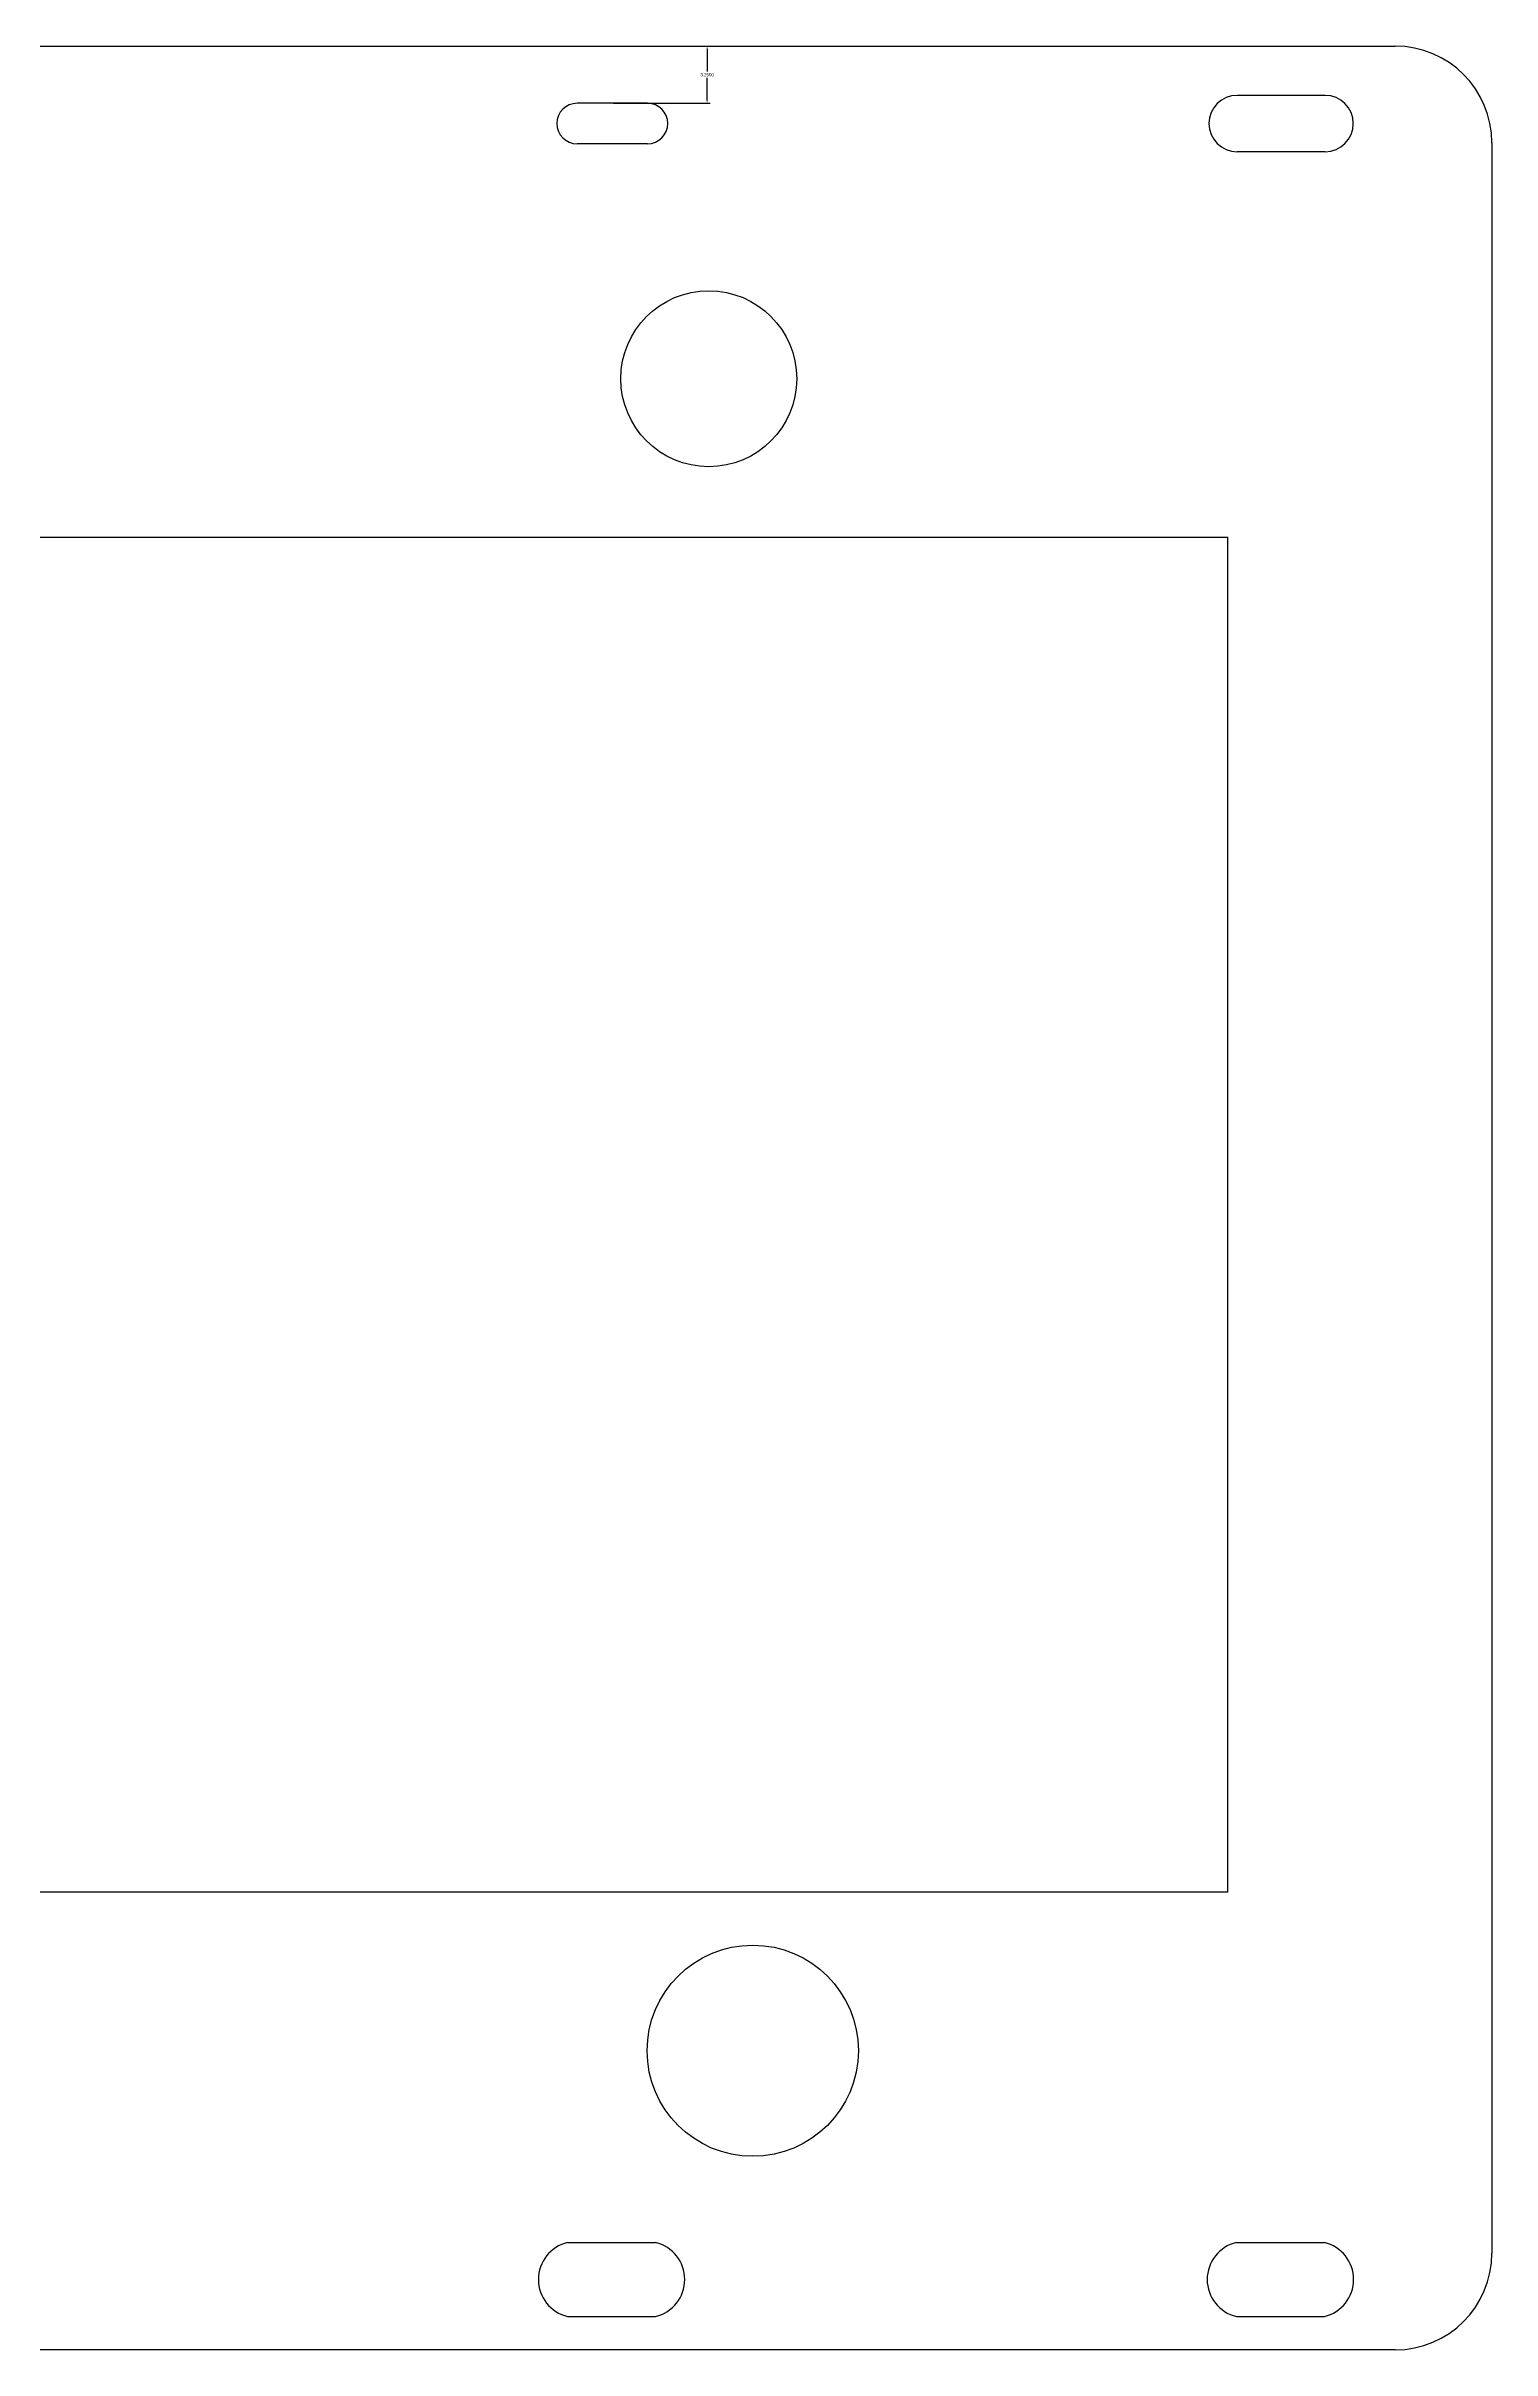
# Model space of a CAD drawing. Header units: inches. Extents: x 425 to 738, y -121 to 10.
# Drawn here: x 656.1 to 738.2, y -120.5 to 10.4 of the extents above; entities that cross this region are included whole.
import ezdxf

# ---------------------------------------------------------------- set-up
doc = ezdxf.new("R2010")
doc.units = ezdxf.units.IN
doc.header["$MEASUREMENT"] = 0
doc.styles.get("Standard").update_dxf_attribs({"font": 'arial.ttf'})
doc.dimstyles.get("Standard").update_dxf_attribs({"dimtxt": 0.18, "dimasz": 0.18, "dimexe": 0.18, "dimexo": 0.0625, "dimgap": 0.09, "dimtad": 0, "dimtih": 1, "dimtoh": 1, "dimdec": 4, "dimzin": 0, "dimdsep": 46, "dimtxsty": 'Standard', "dimcen": 0.09, "dimadec": 0, "dimazin": 0, "dimtfac": 1, "dimtdec": 4, "dimtofl": 0, "dimtmove": 0, "dimatfit": 3, "dimfxl": 1, "dimtolj": 1, "dimtzin": 0, "dimarcsym": 0})

# ---------------------------------------------------------------- blocks, each defined once
blk = doc.blocks.new('*D5')
at = {"color": 0, "lineweight": -2, "transparency": 16777216}
for p, q in [((688.33, 10.39), (693.83, 10.39)), ((693.65, 10.21), (693.65, 8.95)), ((693.65, 7.32), (693.65, 8.58)), ((688.33, 7.14), (693.83, 7.14))]:
    blk.add_line(p, q, dxfattribs=at)
at = {"color": 0, "transparency": 16777216}
for points in [[(693.62, 10.21), (693.68, 10.21), (693.65, 10.39)], [(693.62, 7.32), (693.68, 7.32), (693.65, 7.14)]]:
    blk.add_solid(points, dxfattribs=at)
at = {"layer": 'Defpoints', "color": 0, "transparency": 16777216}
for p in [(688.26, 10.39), (693.65, 10.39), (688.26, 7.14)]:
    blk.add_point(p, dxfattribs=at)
at = {"color": 0, "transparency": 16777216, "insert": (693.65, 8.76), "char_height": 0.18, "attachment_point": 5}
blk.add_mtext('\\A1;3.2500', dxfattribs=at)

msp = doc.modelspace()

# ---------------------------------------------------------------- linework, layer by layer
for p, q in [((455.04298, 10.38813), (732.74298, 10.38813)), ((690.26316, 7.13813), (686.26316, 7.13813)), ((728.76316, 7.58813), (723.76316, 7.58813)), ((690.26316, 4.83813), (686.26316, 4.83813)), ((728.76316, 4.38813), (723.76316, 4.38813)), ((738.24298, 4.88813), (738.24298, -115.01187)), ((440.24298, -17.51187), (723.24298, -17.51187)), ((723.24298, -94.51187), (723.24298, -17.51187)), ((723.24298, -94.51187), (440.24298, -94.51187)), ((685.7228, -114.41187), (690.7228, -114.41187)), ((723.7228, -114.41187), (728.7228, -114.41187)), ((685.7228, -118.61187), (690.7228, -118.61187)), ((723.7228, -118.61187), (728.7228, -118.61187)), ((732.74298, -120.51187), (430.94298, -120.51187))]:
    msp.add_line(p, q)
for centre, radius in [((693.74298, -8.51187), 5), ((696.24298, -103.51187), 6)]:
    msp.add_circle(centre, radius)
for centre, radius, start, end in [((732.74298, 4.88813), 5.5, 0, 90), ((686.26316, 5.98813), 1.15, 90, 270), ((690.26316, 5.98813), 1.15, 270, 90), ((723.76316, 5.98813), 1.6, 90, 270), ((728.76316, 5.98813), 1.6, 270, 90), ((686.2228, -116.51187), 2.1587, 103.3924978, 256.6075022), ((690.2228, -116.51187), 2.1587, 283.3924978, 76.6075022), ((724.2228, -116.51187), 2.1587, 103.3924978, 256.6075022), ((728.2228, -116.51187), 2.1587, 283.3924978, 76.6075022), ((732.74298, -115.01187), 5.5, 270, 0)]:
    msp.add_arc(centre, radius, start, end)

# ---------------------------------------------------------------- dimensions: what is measured, and where the dimension line sits
dim = msp.add_linear_dim(base=(693.65351, 10.38813), p1=(688.26316, 7.13813), p2=(688.26316, 10.38813), angle=90, dimstyle='Standard')
dim.commit()
dim.dimension.update_dxf_attribs({"geometry": '*D5', "text_midpoint": (693.65351, 8.76313)})

doc.saveas('drawing.dxf')
